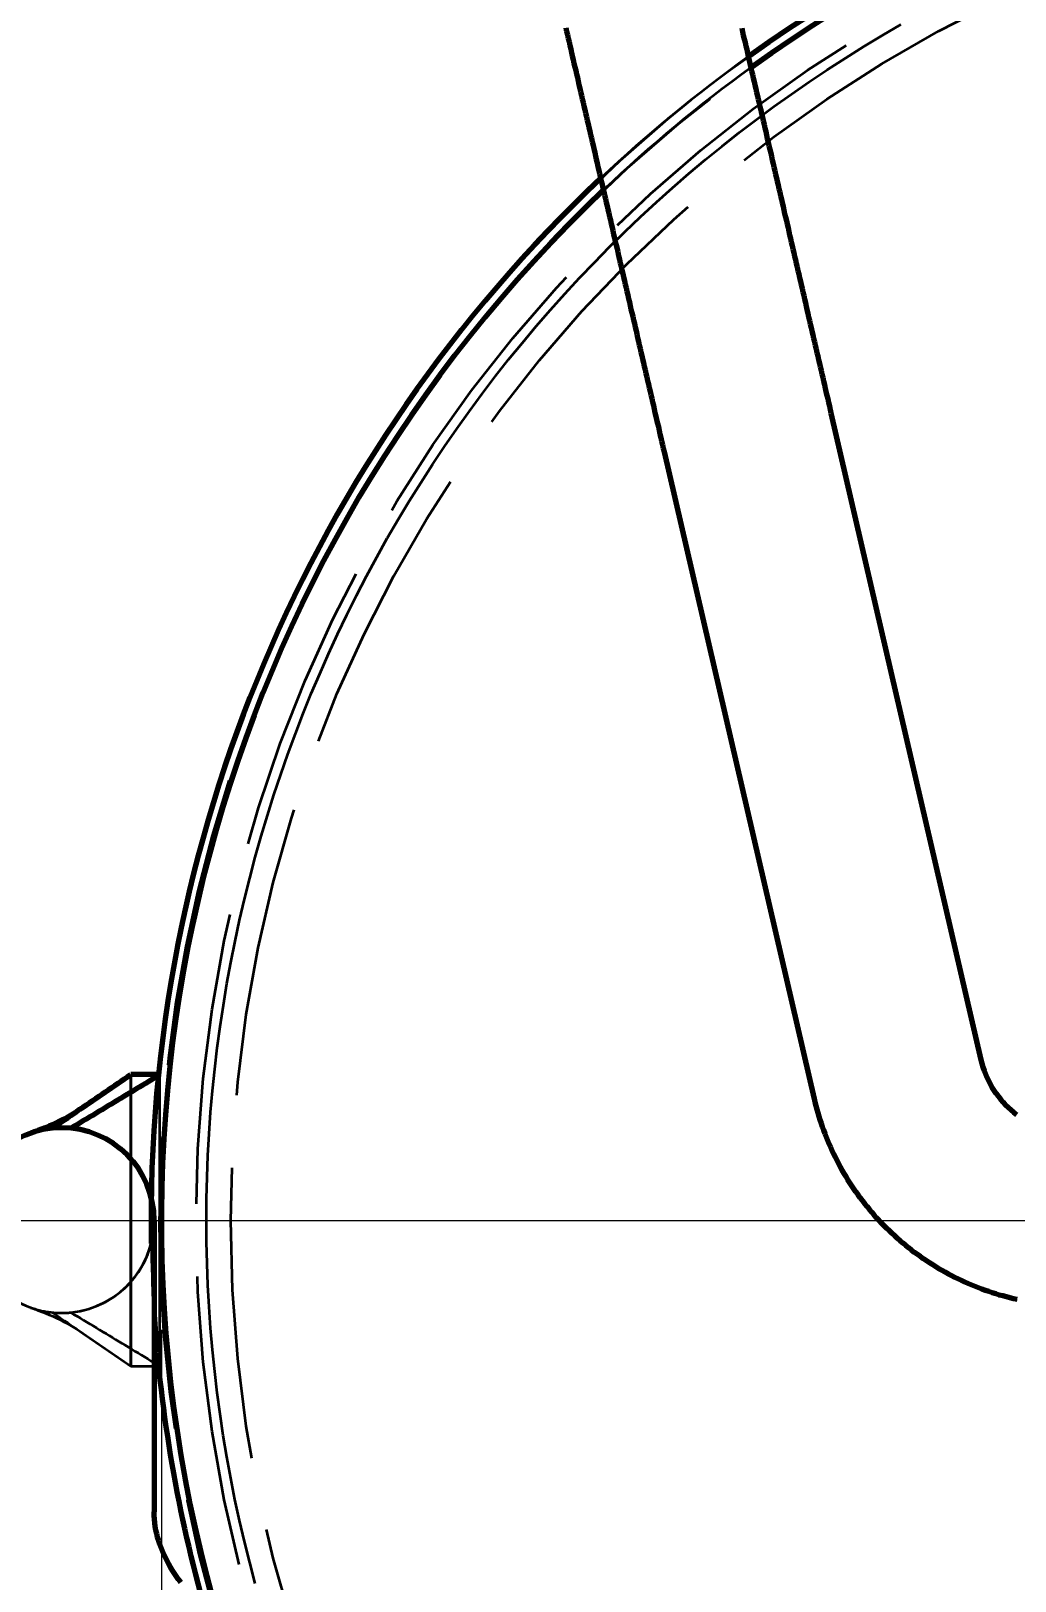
# Model space of a CAD drawing. Header units: millimetres. Extents: x 0 to 2382, y 0 to 420.
# Drawn here: x 138.21 to 151.71, y 138.14 to 159.4 of the extents above; entities that cross this region are included whole.
import ezdxf

# ---------------------------------------------------------------- set-up
doc = ezdxf.new("R2010")
doc.units = ezdxf.units.MM
doc.linetypes.add('IRAM-E-TRAZOS', pattern=[5, 4, -1])
doc.linetypes.add('IRAM-F-TRAZO-PUNTO', pattern=[20, 15, -2, 1, -2])
for name, color, linetype, lineweight in [('01-VISIBLE', 7, 'CONTINUOUS', 70), ('02-OCULTA', 4, 'IRAM-E-TRAZOS', 35), ('03-EJE', 1, 'IRAM-F-TRAZO-PUNTO', 18), ('04-COTA', 3, 'CONTINUOUS', 18)]:
    doc.layers.add(name, color=color, linetype=linetype, lineweight=lineweight)
doc.styles.add('ISO3098', font='isocpeur.ttf')
doc.dimstyles.new('FLAMA-IRAM', dxfattribs={"dimtxt": 3.5, "dimasz": 3.5, "dimexe": 2, "dimexo": 1.5, "dimgap": 1, "dimtad": 1, "dimdec": 1, "dimtxsty": 'ISO3098', "dimblk": 'IRAM_FLECHA', "dimblk1": 'IRAM_FLECHA', "dimblk2": 'IRAM_FLECHA', "dimcen": 2.5, "dimclrd": 256, "dimclre": 256, "dimclrt": 256, "dimazin": 3, "dimtfac": 1, "dimtmove": 0, "dimatfit": 3, "dimlwd": 18, "dimlwe": 18})

# ---------------------------------------------------------------- blocks, each defined once
blk = doc.blocks.new('IRAM_FLECHA')
blk.add_solid([(0, 0), (-1, 0.125), (-1, -0.125)])

msp = doc.modelspace()

# ---------------------------------------------------------------- linework, layer by layer
at = {"layer": '01-VISIBLE'}
for p, q in [((151.246, 145.287), (149.189, 154.158)), ((148.957, 144.756), (146.9, 153.627)), ((139.96, 145.088), (139.58, 145.088)), ((139.9, 141.748), (139.9, 139.088)), ((139.9, 141.088), (139.96, 141.088))]:
    msp.add_line(p, q, dxfattribs=at)
for points in [[(146.9, 153.627), (146.889, 153.676), (146.877, 153.725), (146.866, 153.774), (146.855, 153.823), (146.843, 153.872), (146.832, 153.921), (146.821, 153.97), (146.809, 154.019), (146.798, 154.067), (146.787, 154.116), (146.775, 154.165), (146.764, 154.214), (146.753, 154.263), (146.741, 154.312), (146.73, 154.361), (146.719, 154.41), (146.707, 154.459), (146.696, 154.508), (146.685, 154.556), (146.673, 154.605), (146.662, 154.654), (146.651, 154.703), (146.639, 154.752), (146.628, 154.801), (146.617, 154.85), (146.605, 154.899), (146.594, 154.948), (146.583, 154.996), (146.571, 155.045), (146.56, 155.094), (146.549, 155.143), (146.537, 155.192), (146.526, 155.241), (146.515, 155.29), (146.503, 155.339), (146.492, 155.388), (146.48, 155.437), (146.469, 155.485), (146.458, 155.534), (146.446, 155.583), (146.435, 155.632), (146.424, 155.681), (146.412, 155.73), (146.401, 155.779), (146.39, 155.828), (146.378, 155.877), (146.367, 155.926), (146.356, 155.974), (146.344, 156.023), (146.333, 156.072), (146.322, 156.121), (146.31, 156.17), (146.299, 156.219), (146.288, 156.268), (146.276, 156.317), (146.265, 156.366), (146.254, 156.415), (146.242, 156.463), (146.231, 156.512), (146.22, 156.561), (146.208, 156.61), (146.197, 156.659), (146.186, 156.708), (146.174, 156.757), (146.163, 156.806), (146.152, 156.855), (146.14, 156.904), (146.129, 156.952), (146.118, 157.001), (146.106, 157.05), (146.095, 157.099), (146.084, 157.148), (146.072, 157.197), (146.061, 157.246), (146.05, 157.295), (146.038, 157.344), (146.027, 157.393), (146.016, 157.441), (146.004, 157.49), (145.993, 157.539), (145.982, 157.588), (145.97, 157.637), (145.959, 157.686), (145.948, 157.735), (145.936, 157.784), (145.925, 157.833), (145.914, 157.881), (145.902, 157.93), (145.891, 157.979), (145.88, 158.028), (145.868, 158.077), (145.857, 158.126), (145.846, 158.175), (145.834, 158.224), (145.823, 158.273), (145.812, 158.322), (145.8, 158.37), (145.789, 158.419), (145.778, 158.468), (145.766, 158.517), (145.755, 158.566), (145.744, 158.615), (145.732, 158.664), (145.721, 158.713), (145.71, 158.762), (145.698, 158.811), (145.687, 158.859), (145.675, 158.908), (145.664, 158.957), (145.653, 159.006), (145.641, 159.055), (145.63, 159.104), (145.619, 159.153), (145.607, 159.202), (145.596, 159.251), (145.585, 159.3), (145.573, 159.348), (145.562, 159.397), (145.551, 159.446)], [(149.189, 154.158), (149.178, 154.207), (149.167, 154.256), (149.155, 154.305), (149.144, 154.354), (149.133, 154.403), (149.121, 154.452), (149.11, 154.5), (149.099, 154.549), (149.087, 154.598), (149.076, 154.647), (149.065, 154.696), (149.053, 154.745), (149.042, 154.794), (149.031, 154.843), (149.019, 154.892), (149.008, 154.941), (148.997, 154.989), (148.985, 155.038), (148.974, 155.087), (148.962, 155.136), (148.951, 155.185), (148.94, 155.234), (148.928, 155.283), (148.917, 155.332), (148.906, 155.381), (148.894, 155.43), (148.883, 155.478), (148.872, 155.527), (148.86, 155.576), (148.849, 155.625), (148.838, 155.674), (148.826, 155.723), (148.815, 155.772), (148.804, 155.821), (148.792, 155.87), (148.781, 155.918), (148.77, 155.967), (148.758, 156.016), (148.747, 156.065), (148.736, 156.114), (148.724, 156.163), (148.713, 156.212), (148.702, 156.261), (148.69, 156.31), (148.679, 156.359), (148.668, 156.407), (148.656, 156.456), (148.645, 156.505), (148.634, 156.554), (148.622, 156.603), (148.611, 156.652), (148.6, 156.701), (148.588, 156.75), (148.577, 156.799), (148.566, 156.848), (148.554, 156.896), (148.543, 156.945), (148.532, 156.994), (148.52, 157.043), (148.509, 157.092), (148.498, 157.141), (148.486, 157.19), (148.475, 157.239), (148.464, 157.288), (148.452, 157.337), (148.441, 157.385), (148.43, 157.434), (148.418, 157.483), (148.407, 157.532), (148.396, 157.581), (148.384, 157.63), (148.373, 157.679), (148.362, 157.728), (148.35, 157.777), (148.339, 157.826), (148.328, 157.874), (148.316, 157.923), (148.305, 157.972), (148.294, 158.021), (148.282, 158.07), (148.271, 158.119), (148.26, 158.168), (148.248, 158.217), (148.237, 158.266), (148.226, 158.315), (148.214, 158.363), (148.203, 158.412), (148.192, 158.461), (148.18, 158.51), (148.169, 158.559), (148.158, 158.608), (148.146, 158.657), (148.135, 158.706), (148.123, 158.755), (148.112, 158.803), (148.101, 158.852), (148.089, 158.901), (148.078, 158.95), (148.067, 158.999), (148.055, 159.048), (148.044, 159.097), (148.033, 159.146), (148.021, 159.195), (148.01, 159.244), (147.999, 159.292), (147.987, 159.341), (147.976, 159.39), (147.965, 159.439)], [(151.733, 144.534), (151.693, 144.565), (151.655, 144.598), (151.617, 144.633), (151.581, 144.669), (151.547, 144.706), (151.514, 144.745), (151.482, 144.785), (151.452, 144.826), (151.424, 144.868), (151.397, 144.911), (151.372, 144.955), (151.349, 145), (151.327, 145.046), (151.307, 145.093), (151.289, 145.14), (151.273, 145.189), (151.259, 145.237), (151.246, 145.287)], [(138.756, 144.351), (138.799, 144.377), (138.842, 144.403), (138.885, 144.429), (138.928, 144.455), (138.971, 144.48), (139.014, 144.506), (139.057, 144.532), (139.1, 144.558), (139.143, 144.584), (139.186, 144.609), (139.229, 144.635), (139.271, 144.661), (139.314, 144.687), (139.357, 144.713), (139.4, 144.739), (139.443, 144.764), (139.486, 144.79), (139.529, 144.816), (139.572, 144.842), (139.615, 144.868), (139.658, 144.894), (139.701, 144.919), (139.744, 144.945), (139.787, 144.971), (139.829, 144.997), (139.872, 145.023), (139.915, 145.049), (139.958, 145.074)], [(138.882, 144.61), (138.926, 144.64), (138.97, 144.67), (139.013, 144.7), (139.057, 144.73), (139.1, 144.759), (139.144, 144.789), (139.188, 144.819), (139.231, 144.849), (139.275, 144.879), (139.318, 144.909), (139.362, 144.938), (139.406, 144.968), (139.449, 144.998), (139.493, 145.028), (139.536, 145.058), (139.58, 145.088)], [(138.211, 144.286), (138.261, 144.304), (138.311, 144.323), (138.361, 144.342), (138.41, 144.362), (138.46, 144.383), (138.509, 144.404), (138.557, 144.427), (138.605, 144.45), (138.653, 144.474), (138.7, 144.499), (138.747, 144.525), (138.793, 144.552), (138.838, 144.581), (138.882, 144.61)], [(138.504, 144.351), (138.546, 144.38), (138.588, 144.409), (138.63, 144.438), (138.672, 144.466), (138.714, 144.495), (138.756, 144.524), (138.798, 144.553), (138.84, 144.581), (138.882, 144.61)], [(151.738, 142), (151.689, 142.012), (151.64, 142.024), (151.591, 142.036), (151.543, 142.05), (151.494, 142.063), (151.446, 142.078), (151.398, 142.093), (151.35, 142.109), (151.303, 142.126), (151.256, 142.143), (151.208, 142.161), (151.162, 142.179), (151.115, 142.199), (151.069, 142.218), (151.023, 142.239), (150.977, 142.26), (150.932, 142.282), (150.886, 142.304), (150.842, 142.327), (150.797, 142.35), (150.753, 142.374), (150.709, 142.399), (150.665, 142.424), (150.622, 142.45), (150.58, 142.477), (150.537, 142.504), (150.495, 142.532), (150.453, 142.56), (150.412, 142.589), (150.371, 142.618), (150.331, 142.648), (150.291, 142.679), (150.251, 142.71), (150.212, 142.741), (150.173, 142.773), (150.135, 142.806), (150.097, 142.839), (150.059, 142.873), (150.022, 142.907), (149.986, 142.942), (149.95, 142.977), (149.914, 143.012), (149.879, 143.049), (149.845, 143.085), (149.811, 143.122), (149.777, 143.16), (149.744, 143.198), (149.712, 143.236), (149.68, 143.275), (149.648, 143.315), (149.617, 143.355), (149.587, 143.395), (149.557, 143.435), (149.528, 143.476), (149.5, 143.518), (149.471, 143.56), (149.444, 143.602), (149.417, 143.644), (149.391, 143.687), (149.365, 143.731), (149.34, 143.774), (149.315, 143.818), (149.291, 143.862), (149.268, 143.907), (149.245, 143.952), (149.223, 143.997), (149.202, 144.043), (149.181, 144.089), (149.161, 144.135), (149.141, 144.181), (149.122, 144.228), (149.104, 144.275), (149.086, 144.322), (149.069, 144.369), (149.053, 144.417), (149.037, 144.465), (149.022, 144.513), (149.008, 144.561), (148.994, 144.609), (148.981, 144.658), (148.969, 144.707), (148.957, 144.756)], [(139.9, 143.087), (139.9, 143.036), (139.9, 142.984), (139.9, 142.933), (139.9, 142.881), (139.9, 142.83), (139.9, 142.778), (139.9, 142.727), (139.9, 142.675), (139.9, 142.624), (139.9, 142.572), (139.9, 142.521), (139.9, 142.469), (139.9, 142.418), (139.9, 142.366), (139.9, 142.315), (139.9, 142.263), (139.9, 142.212), (139.9, 142.16), (139.9, 142.108), (139.9, 142.057), (139.9, 142.005), (139.9, 141.954), (139.9, 141.902), (139.9, 141.851), (139.9, 141.799), (139.9, 141.748)], [(139.9, 141.136), (139.91, 141.13), (139.919, 141.124), (139.929, 141.118), (139.939, 141.112), (139.949, 141.106), (139.958, 141.101)], [(140.264, 138.12), (140.235, 138.16), (140.206, 138.201), (140.179, 138.243), (140.152, 138.286), (140.126, 138.329), (140.102, 138.372), (140.078, 138.416), (140.055, 138.461), (140.034, 138.506), (140.014, 138.552), (139.995, 138.599), (139.978, 138.646), (139.962, 138.693), (139.948, 138.741), (139.936, 138.79), (139.925, 138.839), (139.916, 138.888), (139.909, 138.938), (139.904, 138.987), (139.901, 139.037), (139.9, 139.088)]]:
    msp.add_lwpolyline(points, dxfattribs=at)
for centre, radius, start, end in [((159.5, 143.087), 19.643, 0.922, 125.6391), ((159.5, 143.087), 19.5, 0, 125.8133), ((159.5, 143.087), 19.643, 133.2986, -179.078), ((159.5, 143.087), 19.5, 133.5431, -163.4865), ((138.63, 143.087), 1.27, 0, 180), ((159.5, 143.087), 19.643, -176.2303, -164.1766)]:
    msp.add_arc(centre, radius, start, end, dxfattribs=at)
at = {"layer": '02-OCULTA'}
for p, q in [((140.954, 149.113), (140.926, 149.123)), ((140.954, 149.113), (140.926, 149.123)), ((139.58, 145.088), (139.58, 141.088)), ((139.58, 141.088), (139.58, 145.088)), ((139.58, 145.088), (139.98, 145.088)), ((139.98, 145.088), (139.96, 145.088)), ((139.98, 143.087), (139.98, 145.088)), ((139.98, 141.088), (139.98, 145.088)), ((139.98, 141.088), (139.98, 143.087)), ((139.58, 141.088), (139.9, 141.088)), ((139.58, 141.088), (139.98, 141.088)), ((139.96, 141.088), (139.98, 141.088))]:
    msp.add_line(p, q, dxfattribs=at)
for points in [[(141.287, 138.105), (141.211, 138.392), (141.139, 138.68), (141.072, 138.968), (141.009, 139.258), (140.951, 139.549), (140.898, 139.841), (140.849, 140.134), (140.805, 140.427), (140.766, 140.721), (140.731, 141.015), (140.701, 141.31), (140.675, 141.606), (140.654, 141.902), (140.638, 142.198), (140.627, 142.494), (140.62, 142.791), (140.617, 143.087), (140.619, 143.384), (140.626, 143.681), (140.638, 143.977), (140.654, 144.273), (140.675, 144.569), (140.701, 144.864), (140.731, 145.16), (140.766, 145.454), (140.805, 145.748), (140.85, 146.041), (140.898, 146.334), (140.952, 146.626), (141.01, 146.917), (141.072, 147.206), (141.139, 147.495), (141.211, 147.783), (141.287, 148.07), (141.368, 148.355), (141.453, 148.64), (141.542, 148.922), (141.636, 149.204), (141.734, 149.483), (141.837, 149.762), (141.944, 150.038), (142.055, 150.313), (142.171, 150.586), (142.291, 150.858), (142.415, 151.127), (142.543, 151.394), (142.676, 151.66), (142.813, 151.923), (142.953, 152.184), (143.098, 152.443), (143.247, 152.699), (143.4, 152.954), (143.557, 153.205), (143.718, 153.454), (143.883, 153.701), (144.051, 153.945), (144.224, 154.186), (144.4, 154.425), (144.58, 154.661), (144.763, 154.894), (144.951, 155.124), (145.141, 155.351), (145.336, 155.575), (145.534, 155.796), (145.735, 156.014), (145.94, 156.228), (146.148, 156.44), (146.359, 156.648), (146.574, 156.853), (146.792, 157.054), (147.013, 157.252), (147.237, 157.446), (147.464, 157.637), (147.694, 157.824), (147.927, 158.008), (148.162, 158.188), (148.401, 158.364), (148.642, 158.536), (148.886, 158.705), (149.133, 158.87), (149.382, 159.031), (149.634, 159.188), (149.888, 159.341), (150.144, 159.49)], [(141.287, 138.105), (141.211, 138.392), (141.139, 138.68), (141.072, 138.968), (141.009, 139.258), (140.951, 139.549), (140.898, 139.841), (140.849, 140.134), (140.805, 140.427), (140.766, 140.721), (140.731, 141.015), (140.701, 141.31), (140.675, 141.606), (140.654, 141.902), (140.638, 142.198), (140.627, 142.494), (140.62, 142.791), (140.617, 143.087), (140.619, 143.384), (140.626, 143.681), (140.638, 143.977), (140.654, 144.273), (140.675, 144.569), (140.701, 144.864), (140.731, 145.16), (140.766, 145.454), (140.805, 145.748), (140.85, 146.041), (140.898, 146.334), (140.952, 146.626), (141.01, 146.917), (141.072, 147.206), (141.139, 147.495), (141.211, 147.783), (141.287, 148.07), (141.368, 148.355), (141.453, 148.64), (141.542, 148.922), (141.636, 149.204), (141.734, 149.483), (141.837, 149.762), (141.944, 150.038), (142.055, 150.313), (142.171, 150.586), (142.291, 150.858), (142.415, 151.127), (142.543, 151.394), (142.676, 151.66), (142.813, 151.923), (142.953, 152.184), (143.098, 152.443), (143.247, 152.699), (143.4, 152.954), (143.557, 153.205), (143.718, 153.454), (143.883, 153.701), (144.051, 153.945), (144.224, 154.186), (144.4, 154.425), (144.58, 154.661), (144.763, 154.894), (144.951, 155.124), (145.141, 155.351), (145.336, 155.575), (145.534, 155.796), (145.735, 156.014), (145.94, 156.228), (146.148, 156.44), (146.359, 156.648), (146.574, 156.853), (146.792, 157.054), (147.013, 157.252), (147.237, 157.446), (147.464, 157.637), (147.694, 157.824), (147.927, 158.008), (148.162, 158.188), (148.401, 158.364), (148.642, 158.536), (148.886, 158.705), (149.133, 158.87), (149.382, 159.031), (149.634, 159.188), (149.888, 159.341), (150.144, 159.49)], [(139.958, 145.074), (139.962, 145.077), (139.966, 145.079), (139.969, 145.081), (139.973, 145.083), (139.976, 145.085), (139.98, 145.088)], [(138.211, 141.889), (138.261, 141.871), (138.311, 141.852), (138.361, 141.833), (138.41, 141.813), (138.46, 141.792), (138.509, 141.771), (138.557, 141.748), (138.605, 141.725), (138.653, 141.701), (138.7, 141.676), (138.747, 141.65), (138.793, 141.623), (138.838, 141.594), (138.882, 141.565)], [(138.504, 141.824), (138.546, 141.795), (138.588, 141.766), (138.63, 141.737), (138.672, 141.709), (138.714, 141.68), (138.756, 141.651), (138.798, 141.622), (138.84, 141.594), (138.882, 141.565)], [(138.756, 141.824), (138.8, 141.797), (138.844, 141.771), (138.888, 141.744), (138.932, 141.718), (138.976, 141.691), (139.02, 141.665), (139.064, 141.639), (139.108, 141.612), (139.152, 141.586), (139.196, 141.559), (139.24, 141.533), (139.284, 141.506), (139.328, 141.48), (139.372, 141.453), (139.416, 141.427), (139.46, 141.4), (139.504, 141.374), (139.548, 141.347), (139.592, 141.321), (139.636, 141.294), (139.68, 141.268), (139.724, 141.242), (139.768, 141.215), (139.812, 141.189), (139.856, 141.162), (139.9, 141.136)], [(138.882, 141.565), (138.926, 141.535), (138.97, 141.505), (139.013, 141.475), (139.057, 141.445), (139.1, 141.416), (139.144, 141.386), (139.188, 141.356), (139.231, 141.326), (139.275, 141.296), (139.318, 141.266), (139.362, 141.237), (139.406, 141.207), (139.449, 141.177), (139.493, 141.147), (139.536, 141.117), (139.58, 141.088)], [(139.958, 141.101), (139.962, 141.098), (139.966, 141.096), (139.969, 141.094), (139.973, 141.092), (139.976, 141.09), (139.98, 141.088)]]:
    msp.add_lwpolyline(points, dxfattribs=at)
for radius in [19.643, 19.5, 19.5, 19.5, 19.025, 19.025, 19.025, 19.025, 19.025, 19.025, 19.025, 19.025, 18.55, 18.55, 18.55, 18.55]:
    msp.add_circle((159.5, 143.087), radius, dxfattribs=at)
for centre, radius, start, end in [((159.5, 143.087), 19.643, 125.6391, 133.2986), ((159.5, 143.087), 19.5, 125.8133, 133.5431), ((159.5, 143.087), 19.53, 162, 18), ((159.5, 143.087), 19.53, 162, 18), ((159.5, 143.087), 19.5, 162, 18), ((159.5, 143.087), 19.5, 162, 18), ((138.63, 143.087), 1.27, 95.7106, 109.2851), ((138.63, 143.087), 1.27, 84.2894, 95.7106), ((138.63, 143.087), 1.27, 0, 84.2894), ((138.63, 143.087), 1.27, 180, 0), ((138.63, 143.087), 1.27, -84.2894, 0), ((159.5, 143.087), 19.643, -179.078, -176.2303), ((138.63, 143.087), 1.27, -109.2851, -95.7106), ((138.63, 143.087), 1.27, -95.7106, -84.2894)]:
    msp.add_arc(centre, radius, start, end, dxfattribs=at)
at = {"layer": '03-EJE'}
for p, q in [((126, 143.087), (193, 143.087)), ((139.7, 143.087), (179.3, 143.087))]:
    msp.add_line(p, q, dxfattribs=at)

# ---------------------------------------------------------------- dimensions: what is measured, and where the dimension line sits
at = {"layer": '04-COTA'}
msp.add_linear_dim(base=(140, 92.5), p1=(140, 143.087), p2=(179, 143.087), dimstyle='FLAMA-IRAM', override={"dimlfac": 10, "dimpost": '%%c<>'}, dxfattribs=at).render()

doc.saveas('drawing.dxf')
